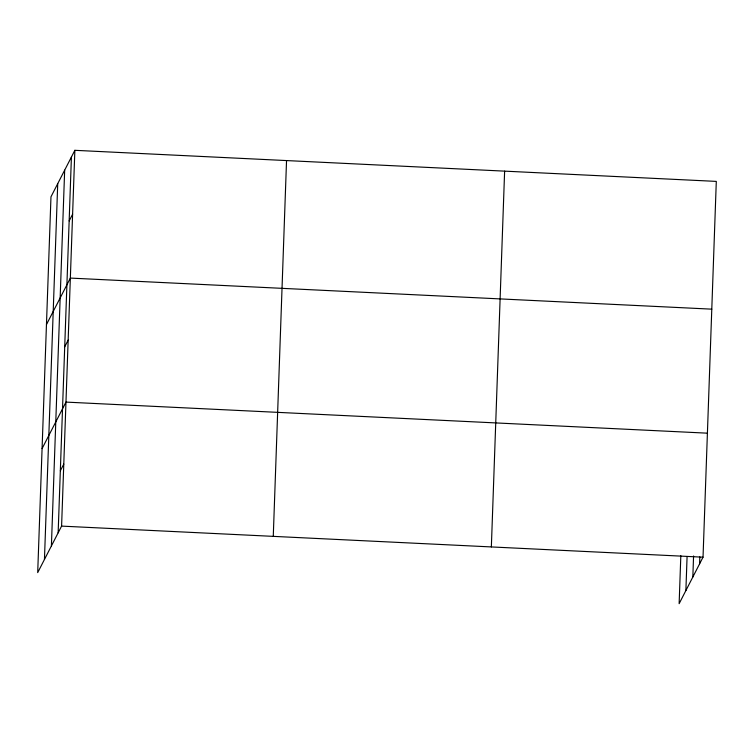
<?xml version="1.0" encoding="UTF-8"?>
<svg xmlns="http://www.w3.org/2000/svg" width="754" height="754" viewBox="0 0 754 754"><rect width="100%" height="100%" fill="white"/><g stroke="black" fill="none" stroke-linecap="round" stroke-linejoin="round"><path stroke-width="1.13" d="M44.448 559.477L57.719 183.693M51.395 545.953L64.665 170.168M58.143 532.824L71.413 157.039M74.863 150.319L50.97 196.813L37.7 572.606L61.592 526.113L74.863 150.319L716.3 181.394L703.03 557.187L679.137 603.681L680.824 555.717M273.268 536.367L286.539 160.574M491.354 546.933L504.624 171.139M685.886 590.552L687.082 556.622M692.832 577.027L693.576 555.971M699.58 563.898L699.825 556.876M69.161 220.922L72.61 214.202M46.456 324.588L70.358 278.085L711.785 309.159M64.712 346.812L68.162 340.092M42.083 448.592L65.975 402.099L707.412 433.173M60.329 470.826L63.788 464.106M61.592 526.113L703.03 557.187"/></g></svg>
